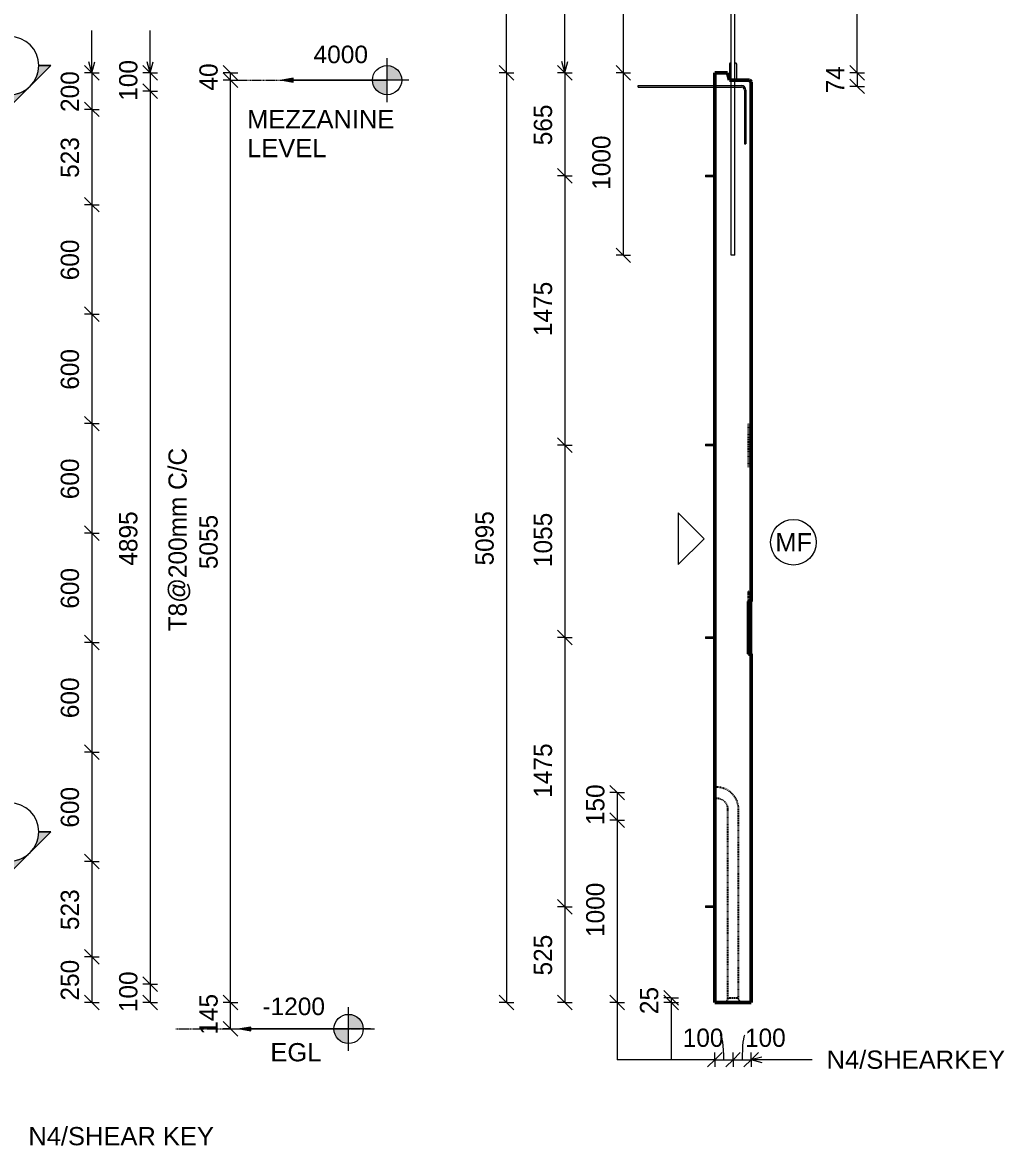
# Model space of a CAD drawing. Header units: millimetres. Extents: x 7560 to 18646, y -2179 to 7399.
# Drawn here: x 13264 to 18646, y -2179 to 3976 of the extents above; entities that cross this region are included whole.
import ezdxf

# ---------------------------------------------------------------- set-up
doc = ezdxf.new("R2010")
doc.units = ezdxf.units.MM
doc.linetypes.add('Dash', pattern=[6.36, 3.18, -3.18])
doc.linetypes.add('Hidden', pattern=[7.14, 4.76, -2.38])
for name, color, linetype, lineweight in [('A-ANNO-DIMS', 211, 'Continuous', 9), ('A-ANNO-DIMS-40', 211, 'Continuous', 9), ('A-DETL-HDLN', 90, 'Hidden', 18), ('A-DETL-THIN', 151, 'Continuous', 18), ('A-GENM', 13, 'Continuous', 18), ('A-WALL', 113, 'Continuous', 25), ('A-WALL-HDLN', 110, 'Dash', 25), ('G-ANNO-DIMS', 111, 'Continuous', 9), ('G-ANNO-SYMB', 111, 'Continuous', 9), ('G-ANNO-TEXT', 231, 'Continuous', 9), ('S-RBAR', 171, 'Continuous', 18)]:
    doc.layers.add(name, color=color, linetype=linetype, lineweight=lineweight)
doc.styles.add('Arial_1', font='arial.ttf', dxfattribs={"height": 100})
doc.styles.add('Arial_2', font='arial.ttf', dxfattribs={"height": 96})
doc.styles.add('Nirmala UI Semilight', font='NirmalaS.ttf', dxfattribs={"height": 100})
doc.dimstyles.new('Arrow_Filled_-_2_5_NI_UI', dxfattribs={"dimscale": 304.8, "dimtxt": 104.736395, "dimasz": 0.262467, "dimexe": 0.131234, "dimexo": 0.0625, "dimgap": 0.131234, "dimtad": 1, "dimdec": 4, "dimzin": 0, "dimdsep": 46, "dimtxsty": 'Nirmala UI Semilight', "dimblk1": 'OBLIQUE', "dimblk2": 'OBLIQUE', "dimsah": 1, "dimcen": 0.09, "dimazin": 0, "dimtfac": 1, "dimtdec": 4, "dimtix": 1, "dimtmove": 0, "dimatfit": 3, "dimfxl": 0.131234, "dimfxlon": 1, "dimtvp": 1, "dimtolj": 1, "dimtzin": 0, "dimarcsym": 2})
doc.dimstyles.new('Arrow_Filled_-_2_5_NI_UI_1', dxfattribs={"dimscale": 304.8, "dimtxt": 104.736395, "dimasz": 0.262467, "dimexe": 0.131234, "dimexo": 0.0625, "dimgap": 0.131234, "dimtad": 1, "dimdec": 4, "dimzin": 0, "dimdsep": 46, "dimtxsty": 'Nirmala UI Semilight', "dimblk1": 'OBLIQUE', "dimblk2": 'OBLIQUE', "dimsah": 1, "dimcen": 0.09, "dimazin": 0, "dimtfac": 1, "dimtdec": 4, "dimtix": 1, "dimtmove": 1, "dimatfit": 3, "dimfxl": 0.131234, "dimfxlon": 1, "dimtvp": 1, "dimtolj": 1, "dimtzin": 0, "dimarcsym": 2})

# ---------------------------------------------------------------- blocks, each defined once
blk = doc.blocks.new('RR spread anchor face based - RR-SA-4_0-240-1726833-Elevation Right')
at = {"layer": 'A-GENM'}
for p, q in [((18017.9, 3752.8), (18015.4, 3747.8)), ((18015.4, 3747.8), (18015.4, 3660.2)), ((18025.4, 3752.8), (18017.9, 3752.8)), ((18052.9, 3752.8), (18045.4, 3752.8)), ((18055.4, 3747.8), (18052.9, 3752.8)), ((18055.4, 3660), (18055.4, 3747.8))]:
    blk.add_line(p, q, dxfattribs=at)
blk = doc.blocks.new('RR spread anchor face based - RR-SA-2_5-150-1726819-Elevation Right')
at = {"layer": 'A-GENM'}
for p, q in [((17885.4, 3140), (17890.4, 3140)), ((17885.4, 3140), (17885.4, 3130)), ((17890.4, 3140), (17935.4, 3140)), ((17890.4, 3140), (17890.4, 3130)), ((17890.4, 3130), (17885.4, 3130)), ((17935.4, 3130), (17890.4, 3130))]:
    blk.add_line(p, q, dxfattribs=at)
blk = doc.blocks.new('Detail View - M_Section Head - Filled SHOP DWG-1002450-Elevation Front')
at = {"layer": 'G-ANNO-SYMB'}
h = blk.add_hatch(color=256, dxfattribs=at)
edge = h.paths.add_edge_path()
edge.add_line((12967.1, -460.3), (13033.4, -460.3))
edge.add_arc((13193.4, -460.3), 160, 180, 225)
edge.add_line((13080.2, -573.5), (12967.1, -460.3))
h = blk.add_hatch(color=256, dxfattribs=at)
edge = h.paths.add_edge_path()
edge.add_line((13419.6, -460.3), (13306.5, -573.5))
edge.add_arc((13193.4, -460.3), 160, 315, 360)
edge.add_line((13353.4, -460.3), (13419.6, -460.3))
h = blk.add_hatch(color=256, dxfattribs=at)
edge = h.paths.add_edge_path()
edge.add_line((13193.4, -686.6), (13080.2, -573.5))
edge.add_arc((13193.4, -460.3), 160, 225, 270)
edge.add_line((13193.4, -620.3), (13193.4, -686.6))
h = blk.add_hatch(color=256, dxfattribs=at)
edge = h.paths.add_edge_path()
edge.add_line((13193.4, -686.6), (13193.4, -620.3))
edge.add_arc((13193.4, -460.3), 160, 270, 315)
edge.add_line((13306.5, -573.5), (13193.4, -686.6))
for p, q in [((13193.4, -686.6), (12967.1, -460.3)), ((13033.4, -460.3), (12967.1, -460.3)), ((12967.1, -460.3), (13080.2, -573.5)), ((13033.4, -460.3), (12967.1, -460.3)), ((13193.4, -686.6), (13419.6, -460.3)), ((13306.5, -573.5), (13419.6, -460.3)), ((13353.4, -460.3), (13419.6, -460.3)), ((13419.6, -460.3), (13353.4, -460.3)), ((13080.2, -573.5), (13193.4, -686.6)), ((13193.4, -686.6), (13306.5, -573.5)), ((13193.4, -620.3), (13193.4, -686.6)), ((13193.4, -686.6), (13193.4, -620.3))]:
    blk.add_line(p, q, dxfattribs=at)
for start, end in [(360, 180), (180, 360), (180, 225), (315, 0), (225, 270), (270, 315)]:
    blk.add_arc((13193.4, -460.3), 160, start, end, dxfattribs=at)
blk = doc.blocks.new('DIMBLOCK30-Elevation Front')
at = {"layer": 'A-ANNO-DIMS-40'}
for p, q in [((13964.4, 3700), (13924.4, 3740)), ((13964.4, 3700), (13924.4, 3700)), ((13964.4, 3700), (13964.4, 3600)), ((13964.4, 3700), (14004.4, 3660)), ((13964.4, 3700), (14004.4, 3700)), ((13964.4, 3600), (13924.4, 3640)), ((13964.4, 3600), (13924.4, 3600)), ((13964.4, 3600), (14004.4, 3560)), ((13964.4, 3600), (14004.4, 3600))]:
    blk.add_line(p, q, dxfattribs=at)
at = {"layer": 'A-ANNO-DIMS-40', "color": 0, "insert": (13794, 3547.2), "char_height": 100, "width": 246.797, "attachment_point": 1, "rotation": 90, "line_spacing_factor": 1.142579, "style": 'Nirmala UI Semilight'}
blk.add_mtext('100', dxfattribs=at)
blk = doc.blocks.new('_Oblique')
at = {"color": 0, "linetype": 'ByBlock', "lineweight": -2}
blk.add_line((-0.5, -0.5), (0.5, 0.5), dxfattribs=at)
blk = doc.blocks.new('DIMBLOCK31-Elevation Front')
at = {"layer": 'A-ANNO-DIMS-40'}
for p, q in [((13964.4, 3600), (13924.4, 3640)), ((13964.4, 3600), (13924.4, 3600)), ((13964.4, 3600), (13964.4, -1295)), ((13964.4, 3600), (14004.4, 3560)), ((13964.4, 3600), (14004.4, 3600)), ((13964.4, -1295), (13924.4, -1255)), ((13964.4, -1295), (13924.4, -1295)), ((13964.4, -1295), (14004.4, -1335)), ((13964.4, -1295), (14004.4, -1295))]:
    blk.add_line(p, q, dxfattribs=at)
at = {"layer": 'A-ANNO-DIMS-40', "color": 0, "char_height": 100, "attachment_point": 1, "rotation": 90, "line_spacing_factor": 1.142579, "style": 'Nirmala UI Semilight'}
for s, insert, width in [('T8@200mm C/C', (14064.4, 639.3), 1231.7), ('4895', (13794, 999.2), 367.91)]:
    blk.add_mtext(s, dxfattribs=dict(at, insert=insert, width=width))
blk = doc.blocks.new('DIMBLOCK32-Elevation Front')
at = {"layer": 'A-ANNO-DIMS-40'}
for p, q in [((13964.4, -1295), (13924.4, -1255)), ((13964.4, -1295), (13924.4, -1295)), ((13964.4, -1295), (13964.4, -1395)), ((13964.4, -1295), (14004.4, -1335)), ((13964.4, -1295), (14004.4, -1295)), ((13964.4, -1395), (13924.4, -1355)), ((13964.4, -1395), (13924.4, -1395)), ((13964.4, -1395), (14004.4, -1435)), ((13964.4, -1395), (14004.4, -1395))]:
    blk.add_line(p, q, dxfattribs=at)
at = {"layer": 'A-ANNO-DIMS-40', "color": 0, "insert": (13794, -1447.8), "char_height": 100, "width": 246.797, "attachment_point": 1, "rotation": 90, "line_spacing_factor": 1.142579, "style": 'Nirmala UI Semilight'}
blk.add_mtext('100', dxfattribs=at)
blk = doc.blocks.new('DIMBLOCK33-Elevation Front')
at = {"layer": 'A-ANNO-DIMS-40'}
for p, q in [((13644.4, 3700), (13604.4, 3740)), ((13644.4, 3700), (13604.4, 3700)), ((13644.4, 3700), (13644.4, 3500)), ((13644.4, 3700), (13684.4, 3660)), ((13644.4, 3700), (13684.4, 3700)), ((13644.4, 3500), (13604.4, 3540)), ((13644.4, 3500), (13604.4, 3500)), ((13644.4, 3500), (13684.4, 3460)), ((13644.4, 3500), (13684.4, 3500))]:
    blk.add_line(p, q, dxfattribs=at)
at = {"layer": 'A-ANNO-DIMS-40', "color": 0, "insert": (13474, 3485.7), "char_height": 100, "width": 274.219, "attachment_point": 1, "rotation": 90, "line_spacing_factor": 1.142579, "style": 'Nirmala UI Semilight'}
blk.add_mtext('200', dxfattribs=at)
blk = doc.blocks.new('DIMBLOCK34-Elevation Front')
at = {"layer": 'A-ANNO-DIMS-40'}
for p, q in [((13644.4, 3500), (13604.4, 3540)), ((13644.4, 3500), (13604.4, 3500)), ((13644.4, 3500), (13644.4, 2977.5)), ((13644.4, 3500), (13684.4, 3460)), ((13644.4, 3500), (13684.4, 3500)), ((13644.4, 2977.5), (13604.4, 3017.5)), ((13644.4, 2977.5), (13604.4, 2977.5)), ((13644.4, 2977.5), (13684.4, 2937.5)), ((13644.4, 2977.5), (13684.4, 2977.5))]:
    blk.add_line(p, q, dxfattribs=at)
at = {"layer": 'A-ANNO-DIMS-40', "color": 0, "insert": (13474, 3124.5), "char_height": 100, "width": 274.219, "attachment_point": 1, "rotation": 90, "line_spacing_factor": 1.142579, "style": 'Nirmala UI Semilight'}
blk.add_mtext('523', dxfattribs=at)
blk = doc.blocks.new('DIMBLOCK35-Elevation Front')
at = {"layer": 'A-ANNO-DIMS-40'}
for p, q in [((13644.4, 2977.5), (13604.4, 3017.5)), ((13644.4, 2977.5), (13604.4, 2977.5)), ((13644.4, 2977.5), (13644.4, 2377.5)), ((13644.4, 2977.5), (13684.4, 2937.5)), ((13644.4, 2977.5), (13684.4, 2977.5)), ((13644.4, 2377.5), (13604.4, 2417.5)), ((13644.4, 2377.5), (13604.4, 2377.5)), ((13644.4, 2377.5), (13684.4, 2337.5)), ((13644.4, 2377.5), (13684.4, 2377.5))]:
    blk.add_line(p, q, dxfattribs=at)
at = {"layer": 'A-ANNO-DIMS-40', "color": 0, "insert": (13474, 2563.2), "char_height": 100, "width": 274.219, "attachment_point": 1, "rotation": 90, "line_spacing_factor": 1.142579, "style": 'Nirmala UI Semilight'}
blk.add_mtext('600', dxfattribs=at)
blk = doc.blocks.new('DIMBLOCK36-Elevation Front')
at = {"layer": 'A-ANNO-DIMS-40'}
for p, q in [((13644.4, 2377.5), (13604.4, 2417.5)), ((13644.4, 2377.5), (13604.4, 2377.5)), ((13644.4, 2377.5), (13644.4, 1777.5)), ((13644.4, 2377.5), (13684.4, 2337.5)), ((13644.4, 2377.5), (13684.4, 2377.5)), ((13644.4, 1777.5), (13604.4, 1817.5)), ((13644.4, 1777.5), (13604.4, 1777.5)), ((13644.4, 1777.5), (13684.4, 1737.5)), ((13644.4, 1777.5), (13684.4, 1777.5))]:
    blk.add_line(p, q, dxfattribs=at)
at = {"layer": 'A-ANNO-DIMS-40', "color": 0, "insert": (13474, 1963.2), "char_height": 100, "width": 274.219, "attachment_point": 1, "rotation": 90, "line_spacing_factor": 1.142579, "style": 'Nirmala UI Semilight'}
blk.add_mtext('600', dxfattribs=at)
blk = doc.blocks.new('DIMBLOCK37-Elevation Front')
at = {"layer": 'A-ANNO-DIMS-40'}
for p, q in [((13644.4, 1777.5), (13604.4, 1817.5)), ((13644.4, 1777.5), (13604.4, 1777.5)), ((13644.4, 1777.5), (13644.4, 1177.5)), ((13644.4, 1777.5), (13684.4, 1737.5)), ((13644.4, 1777.5), (13684.4, 1777.5)), ((13644.4, 1177.5), (13604.4, 1217.5)), ((13644.4, 1177.5), (13604.4, 1177.5)), ((13644.4, 1177.5), (13684.4, 1137.5)), ((13644.4, 1177.5), (13684.4, 1177.5))]:
    blk.add_line(p, q, dxfattribs=at)
at = {"layer": 'A-ANNO-DIMS-40', "color": 0, "insert": (13474, 1363.2), "char_height": 100, "width": 274.219, "attachment_point": 1, "rotation": 90, "line_spacing_factor": 1.142579, "style": 'Nirmala UI Semilight'}
blk.add_mtext('600', dxfattribs=at)
blk = doc.blocks.new('DIMBLOCK38-Elevation Front')
at = {"layer": 'A-ANNO-DIMS-40'}
for p, q in [((13644.4, 1177.5), (13604.4, 1217.5)), ((13644.4, 1177.5), (13604.4, 1177.5)), ((13644.4, 1177.5), (13644.4, 577.5)), ((13644.4, 1177.5), (13684.4, 1137.5)), ((13644.4, 1177.5), (13684.4, 1177.5)), ((13644.4, 577.5), (13604.4, 617.5)), ((13644.4, 577.5), (13604.4, 577.5)), ((13644.4, 577.5), (13684.4, 537.5)), ((13644.4, 577.5), (13684.4, 577.5))]:
    blk.add_line(p, q, dxfattribs=at)
at = {"layer": 'A-ANNO-DIMS-40', "color": 0, "insert": (13474, 763.2), "char_height": 100, "width": 274.219, "attachment_point": 1, "rotation": 90, "line_spacing_factor": 1.142579, "style": 'Nirmala UI Semilight'}
blk.add_mtext('600', dxfattribs=at)
blk = doc.blocks.new('DIMBLOCK39-Elevation Front')
at = {"layer": 'A-ANNO-DIMS-40'}
for p, q in [((13644.4, 577.5), (13604.4, 617.5)), ((13644.4, 577.5), (13604.4, 577.5)), ((13644.4, 577.5), (13644.4, -22.5)), ((13644.4, 577.5), (13684.4, 537.5)), ((13644.4, 577.5), (13684.4, 577.5)), ((13644.4, -22.5), (13604.4, 17.5)), ((13644.4, -22.5), (13604.4, -22.5)), ((13644.4, -22.5), (13684.4, -62.5)), ((13644.4, -22.5), (13684.4, -22.5))]:
    blk.add_line(p, q, dxfattribs=at)
at = {"layer": 'A-ANNO-DIMS-40', "color": 0, "insert": (13474, 163.2), "char_height": 100, "width": 274.219, "attachment_point": 1, "rotation": 90, "line_spacing_factor": 1.142579, "style": 'Nirmala UI Semilight'}
blk.add_mtext('600', dxfattribs=at)
blk = doc.blocks.new('DIMBLOCK40-Elevation Front')
at = {"layer": 'A-ANNO-DIMS-40'}
for p, q in [((13644.4, -22.5), (13604.4, 17.5)), ((13644.4, -22.5), (13604.4, -22.5)), ((13644.4, -22.5), (13644.4, -622.5)), ((13644.4, -22.5), (13684.4, -62.5)), ((13644.4, -22.5), (13684.4, -22.5)), ((13644.4, -622.5), (13604.4, -582.5)), ((13644.4, -622.5), (13604.4, -622.5)), ((13644.4, -622.5), (13684.4, -662.5)), ((13644.4, -622.5), (13684.4, -622.5))]:
    blk.add_line(p, q, dxfattribs=at)
at = {"layer": 'A-ANNO-DIMS-40', "color": 0, "insert": (13474, -436.8), "char_height": 100, "width": 274.219, "attachment_point": 1, "rotation": 90, "line_spacing_factor": 1.142579, "style": 'Nirmala UI Semilight'}
blk.add_mtext('600', dxfattribs=at)
blk = doc.blocks.new('DIMBLOCK41-Elevation Front')
at = {"layer": 'A-ANNO-DIMS-40'}
for p, q in [((13644.4, -622.5), (13604.4, -582.5)), ((13644.4, -622.5), (13604.4, -622.5)), ((13644.4, -622.5), (13644.4, -1145)), ((13644.4, -622.5), (13684.4, -662.5)), ((13644.4, -622.5), (13684.4, -622.5)), ((13644.4, -1145), (13604.4, -1105)), ((13644.4, -1145), (13604.4, -1145)), ((13644.4, -1145), (13684.4, -1185)), ((13644.4, -1145), (13684.4, -1145))]:
    blk.add_line(p, q, dxfattribs=at)
at = {"layer": 'A-ANNO-DIMS-40', "color": 0, "insert": (13474, -998), "char_height": 100, "width": 274.219, "attachment_point": 1, "rotation": 90, "line_spacing_factor": 1.142579, "style": 'Nirmala UI Semilight'}
blk.add_mtext('523', dxfattribs=at)
blk = doc.blocks.new('DIMBLOCK42-Elevation Front')
at = {"layer": 'A-ANNO-DIMS-40'}
for p, q in [((13644.4, -1145), (13604.4, -1105)), ((13644.4, -1145), (13604.4, -1145)), ((13644.4, -1145), (13644.4, -1395)), ((13644.4, -1145), (13684.4, -1185)), ((13644.4, -1145), (13684.4, -1145)), ((13644.4, -1395), (13604.4, -1355)), ((13644.4, -1395), (13604.4, -1395)), ((13644.4, -1395), (13684.4, -1435)), ((13644.4, -1395), (13684.4, -1395))]:
    blk.add_line(p, q, dxfattribs=at)
at = {"layer": 'A-ANNO-DIMS-40', "color": 0, "insert": (13474, -1384.3), "char_height": 100, "width": 274.219, "attachment_point": 1, "rotation": 90, "line_spacing_factor": 1.142579, "style": 'Nirmala UI Semilight'}
blk.add_mtext('250', dxfattribs=at)
blk = doc.blocks.new('Spot Elevations - M_Spot Elevation - Target Filled-10609-Elevation Front')
at = {"layer": 'G-ANNO-DIMS'}
h = blk.add_hatch(color=256, dxfattribs=at)
edge = h.paths.add_edge_path()
edge.add_line((15051.6, -1540), (15131.6, -1540))
edge.add_arc((15051.6, -1540), 80, 0, 90)
edge.add_line((15051.6, -1460), (15051.6, -1540))
h = blk.add_hatch(color=256, dxfattribs=at)
edge = h.paths.add_edge_path()
edge.add_line((15051.6, -1540), (14971.6, -1540))
edge.add_arc((15051.6, -1540), 80, 180, 270)
edge.add_line((15051.6, -1620), (15051.6, -1540))
for p, q in [((15051.6, -1660), (15051.6, -1420)), ((15171.6, -1540), (14491.6, -1540))]:
    blk.add_line(p, q, dxfattribs=at)
blk.add_circle((15051.6, -1540), 80, dxfattribs=at)
blk = doc.blocks.new('DIMBLOCK53-Elevation Front')
at = {"layer": 'A-ANNO-DIMS-40'}
for p, q in [((14404.4, -1395), (14364.4, -1355)), ((14404.4, -1395), (14364.4, -1395)), ((14404.4, -1540), (14404.4, -1395)), ((14404.4, -1395), (14444.4, -1435)), ((14404.4, -1395), (14444.4, -1395)), ((14404.4, -1540), (14364.4, -1500)), ((14404.4, -1540), (14364.4, -1540)), ((14404.4, -1540), (14444.4, -1580)), ((14404.4, -1540), (14444.4, -1540))]:
    blk.add_line(p, q, dxfattribs=at)
at = {"layer": 'A-ANNO-DIMS-40', "color": 0, "insert": (14234, -1571.3), "char_height": 100, "width": 249.082, "attachment_point": 1, "rotation": 90, "line_spacing_factor": 1.142579, "style": 'Nirmala UI Semilight'}
blk.add_mtext('145', dxfattribs=at)
blk = doc.blocks.new('DIMBLOCK54-Elevation Front')
at = {"layer": 'A-ANNO-DIMS-40'}
for p, q in [((14404.4, 3660), (14364.4, 3700)), ((14404.4, 3660), (14364.4, 3660)), ((14404.4, -1395), (14404.4, 3660)), ((14404.4, 3660), (14444.4, 3620)), ((14404.4, 3660), (14444.4, 3660)), ((14404.4, -1395), (14364.4, -1355)), ((14404.4, -1395), (14364.4, -1395)), ((14404.4, -1395), (14444.4, -1435)), ((14404.4, -1395), (14444.4, -1395))]:
    blk.add_line(p, q, dxfattribs=at)
at = {"layer": 'A-ANNO-DIMS-40', "color": 0, "insert": (14234, 980.2), "char_height": 100, "width": 365.625, "attachment_point": 1, "rotation": 90, "line_spacing_factor": 1.142579, "style": 'Nirmala UI Semilight'}
blk.add_mtext('5055', dxfattribs=at)
blk = doc.blocks.new('DIMBLOCK55-Elevation Front')
at = {"layer": 'A-ANNO-DIMS-40'}
for p, q in [((14404.4, 3700), (14364.4, 3740)), ((14404.4, 3700), (14364.4, 3700)), ((14404.4, 3660), (14364.4, 3700)), ((14404.4, 3660), (14404.4, 3700)), ((14404.4, 3700), (14444.4, 3660)), ((14404.4, 3700), (14444.4, 3700)), ((14404.4, 3660), (14364.4, 3660)), ((14404.4, 3660), (14444.4, 3620)), ((14404.4, 3660), (14444.4, 3660))]:
    blk.add_line(p, q, dxfattribs=at)
at = {"layer": 'A-ANNO-DIMS-40', "color": 0, "insert": (14234, 3602.9), "char_height": 100, "width": 185.098, "attachment_point": 1, "rotation": 90, "line_spacing_factor": 1.142579, "style": 'Nirmala UI Semilight'}
blk.add_mtext('40', dxfattribs=at)
blk = doc.blocks.new('DIMBLOCK84-Elevation Right')
at = {"layer": 'A-ANNO-DIMS-40'}
for p, q in [((16237.1, 3700), (16197.1, 3740)), ((16237.1, 3700), (16197.1, 3700)), ((16237.1, 3700), (16237.1, 3135)), ((16237.1, 3700), (16277.1, 3660)), ((16237.1, 3700), (16277.1, 3700)), ((16237.1, 3135), (16197.1, 3175)), ((16237.1, 3135), (16197.1, 3135)), ((16237.1, 3135), (16277.1, 3095)), ((16237.1, 3135), (16277.1, 3135))]:
    blk.add_line(p, q, dxfattribs=at)
at = {"layer": 'A-ANNO-DIMS-40', "color": 0, "insert": (16066.6, 3303.2), "char_height": 100, "width": 274.219, "attachment_point": 1, "rotation": 90, "line_spacing_factor": 1.142579, "style": 'Nirmala UI Semilight'}
blk.add_mtext('565', dxfattribs=at)
blk = doc.blocks.new('DIMBLOCK85-Elevation Right')
at = {"layer": 'A-ANNO-DIMS-40'}
for p, q in [((16237.1, 3135), (16197.1, 3175)), ((16237.1, 3135), (16197.1, 3135)), ((16237.1, 3135), (16237.1, 1660)), ((16237.1, 3135), (16277.1, 3095)), ((16237.1, 3135), (16277.1, 3135)), ((16237.1, 1660), (16197.1, 1700)), ((16237.1, 1660), (16197.1, 1660)), ((16237.1, 1660), (16277.1, 1620)), ((16237.1, 1660), (16277.1, 1660))]:
    blk.add_line(p, q, dxfattribs=at)
at = {"layer": 'A-ANNO-DIMS-40', "color": 0, "insert": (16066.6, 2257.5), "char_height": 100, "width": 335.918, "attachment_point": 1, "rotation": 90, "line_spacing_factor": 1.142579, "style": 'Nirmala UI Semilight'}
blk.add_mtext('1475', dxfattribs=at)
blk = doc.blocks.new('DIMBLOCK86-Elevation Right')
at = {"layer": 'A-ANNO-DIMS-40'}
for p, q in [((16237.1, 1660), (16197.1, 1700)), ((16237.1, 1660), (16197.1, 1660)), ((16237.1, 1660), (16237.1, 604.9)), ((16237.1, 1660), (16277.1, 1620)), ((16237.1, 1660), (16277.1, 1660)), ((16237.1, 604.9), (16197.1, 644.9)), ((16237.1, 604.9), (16197.1, 604.9)), ((16237.1, 604.9), (16277.1, 564.9)), ((16237.1, 604.9), (16277.1, 604.9))]:
    blk.add_line(p, q, dxfattribs=at)
at = {"layer": 'A-ANNO-DIMS-40', "color": 0, "insert": (16066.6, 991.5), "char_height": 100, "width": 338.203, "attachment_point": 1, "rotation": 90, "line_spacing_factor": 1.142579, "style": 'Nirmala UI Semilight'}
blk.add_mtext('1055', dxfattribs=at)
blk = doc.blocks.new('DIMBLOCK87-Elevation Right')
at = {"layer": 'A-ANNO-DIMS-40'}
for p, q in [((16237.1, 604.9), (16197.1, 644.9)), ((16237.1, 604.9), (16197.1, 604.9)), ((16237.1, 604.9), (16237.1, -870.1)), ((16237.1, 604.9), (16277.1, 564.9)), ((16237.1, 604.9), (16277.1, 604.9)), ((16237.1, -870.1), (16197.1, -830.1)), ((16237.1, -870.1), (16197.1, -870.1)), ((16237.1, -870.1), (16277.1, -910.1)), ((16237.1, -870.1), (16277.1, -870.1))]:
    blk.add_line(p, q, dxfattribs=at)
at = {"layer": 'A-ANNO-DIMS-40', "color": 0, "insert": (16066.6, -272.6), "char_height": 100, "width": 335.918, "attachment_point": 1, "rotation": 90, "line_spacing_factor": 1.142579, "style": 'Nirmala UI Semilight'}
blk.add_mtext('1475', dxfattribs=at)
blk = doc.blocks.new('DIMBLOCK88-Elevation Right')
at = {"layer": 'A-ANNO-DIMS-40'}
for p, q in [((16237.1, -870.1), (16197.1, -830.1)), ((16237.1, -870.1), (16197.1, -870.1)), ((16237.1, -870.1), (16237.1, -1395)), ((16237.1, -870.1), (16277.1, -910.1)), ((16237.1, -870.1), (16277.1, -870.1)), ((16237.1, -1395), (16197.1, -1355)), ((16237.1, -1395), (16197.1, -1395)), ((16237.1, -1395), (16277.1, -1435)), ((16237.1, -1395), (16277.1, -1395))]:
    blk.add_line(p, q, dxfattribs=at)
at = {"layer": 'A-ANNO-DIMS-40', "color": 0, "insert": (16066.6, -1246.8), "char_height": 100, "width": 274.219, "attachment_point": 1, "rotation": 90, "line_spacing_factor": 1.142579, "style": 'Nirmala UI Semilight'}
blk.add_mtext('525', dxfattribs=at)
blk = doc.blocks.new('DIMBLOCK89-Elevation Right')
at = {"layer": 'A-ANNO-DIMS-40'}
for p, q in [((15917.1, 3700), (15877.1, 3740)), ((15917.1, 3700), (15877.1, 3700)), ((15917.1, 3700), (15917.1, -1395)), ((15917.1, 3700), (15957.1, 3660)), ((15917.1, 3700), (15957.1, 3700)), ((15917.1, -1395), (15877.1, -1355)), ((15917.1, -1395), (15877.1, -1395)), ((15917.1, -1395), (15957.1, -1435)), ((15917.1, -1395), (15957.1, -1395))]:
    blk.add_line(p, q, dxfattribs=at)
at = {"layer": 'A-ANNO-DIMS-40', "color": 0, "insert": (15746.6, 1000.2), "char_height": 100, "width": 365.625, "attachment_point": 1, "rotation": 90, "line_spacing_factor": 1.142579, "style": 'Nirmala UI Semilight'}
blk.add_mtext('5095', dxfattribs=at)
blk = doc.blocks.new('DIMBLOCK90-Elevation Right')
at = {"layer": 'A-ANNO-DIMS-40'}
for p, q in [((16524, -245), (16484, -205)), ((16524, -245), (16484, -245)), ((16524, -245), (16524, -395)), ((16524, -245), (16564, -285)), ((16524, -245), (16564, -245)), ((16524, -395), (16484, -355)), ((16524, -395), (16484, -395)), ((16524, -395), (16564, -435)), ((16524, -395), (16564, -395))]:
    blk.add_line(p, q, dxfattribs=at)
at = {"layer": 'A-ANNO-DIMS-40', "color": 0, "insert": (16353.5, -422.8), "char_height": 100, "width": 246.797, "attachment_point": 1, "rotation": 90, "line_spacing_factor": 1.142579, "style": 'Nirmala UI Semilight'}
blk.add_mtext('150', dxfattribs=at)
blk = doc.blocks.new('DIMBLOCK91-Elevation Right')
at = {"layer": 'A-ANNO-DIMS-40'}
for p, q in [((16524, -395), (16484, -355)), ((16524, -395), (16484, -395)), ((16524, -395), (16524, -1395)), ((16524, -395), (16564, -435)), ((16524, -395), (16564, -395)), ((16524, -1395), (16484, -1355)), ((16524, -1395), (16484, -1395)), ((16524, -1395), (16564, -1435)), ((16524, -1395), (16564, -1395))]:
    blk.add_line(p, q, dxfattribs=at)
at = {"layer": 'A-ANNO-DIMS-40', "color": 0, "insert": (16353.5, -1035.9), "char_height": 100, "width": 338.203, "attachment_point": 1, "rotation": 90, "line_spacing_factor": 1.142579, "style": 'Nirmala UI Semilight'}
blk.add_mtext('1000', dxfattribs=at)
blk = doc.blocks.new('DIMBLOCK92-Elevation Right')
at = {"layer": 'A-ANNO-DIMS-40'}
for p, q in [((16819, -1370), (16779, -1330)), ((16819, -1395), (16779, -1355)), ((16819, -1370), (16779, -1370)), ((16819, -1395), (16779, -1395)), ((16819, -1370), (16819, -1395)), ((16819, -1370), (16859, -1410)), ((16819, -1370), (16859, -1370)), ((16819, -1395), (16859, -1435)), ((16819, -1395), (16859, -1395))]:
    blk.add_line(p, q, dxfattribs=at)
at = {"layer": 'A-ANNO-DIMS-40', "color": 0, "insert": (16648.5, -1458.7), "char_height": 100, "width": 182.813, "attachment_point": 1, "rotation": 90, "line_spacing_factor": 1.142579, "style": 'Nirmala UI Semilight'}
blk.add_mtext('25', dxfattribs=at)
blk = doc.blocks.new('DIMBLOCK93-Elevation Right')
at = {"layer": 'A-ANNO-DIMS-40'}
for p, q in [((17058.4, -1708.5), (17018.4, -1748.5)), ((17058.4, -1708.5), (17098.4, -1668.5)), ((17058.4, -1708.5), (17058.4, -1668.5)), ((17058.4, -1708.5), (17158.4, -1708.5)), ((17058.4, -1708.5), (17058.4, -1748.5)), ((17158.4, -1708.5), (17118.4, -1748.5)), ((17158.4, -1708.5), (17198.4, -1668.5)), ((17158.4, -1708.5), (17158.4, -1668.5)), ((17158.4, -1708.5), (17158.4, -1748.5))]:
    blk.add_line(p, q, dxfattribs=at)
blk.add_ellipse((17088.4, -1708.5), major_axis=(0, 135.2), ratio=0.147742, start_param=4.712389, end_param=6.283185, dxfattribs=at)
at = {"layer": 'A-ANNO-DIMS-40', "color": 0, "insert": (16882.8, -1538), "char_height": 100, "width": 246.797, "attachment_point": 1, "line_spacing_factor": 1.142579, "style": 'Nirmala UI Semilight'}
blk.add_mtext('100', dxfattribs=at)
blk = doc.blocks.new('DIMBLOCK94-Elevation Right')
at = {"layer": 'A-ANNO-DIMS-40'}
for p, q in [((17158.4, -1708.5), (17118.4, -1748.5)), ((17158.4, -1708.5), (17198.4, -1668.5)), ((17158.4, -1708.5), (17158.4, -1668.5)), ((17158.4, -1708.5), (17258.4, -1708.5)), ((17158.4, -1708.5), (17158.4, -1748.5)), ((17258.4, -1708.5), (17218.4, -1748.5)), ((17258.4, -1708.5), (17298.4, -1668.5)), ((17258.4, -1708.5), (17258.4, -1668.5)), ((17258.4, -1708.5), (17258.4, -1748.5))]:
    blk.add_line(p, q, dxfattribs=at)
blk.add_ellipse((17224, -1708.5), major_axis=(0, 135.2), ratio=0.11497, start_param=0, end_param=1.570796, dxfattribs=at)
at = {"layer": 'A-ANNO-DIMS-40', "color": 0, "insert": (17224, -1538), "char_height": 100, "width": 246.797, "attachment_point": 1, "line_spacing_factor": 1.142579, "style": 'Nirmala UI Semilight'}
blk.add_mtext('100', dxfattribs=at)
blk = doc.blocks.new('DIMBLOCK95-Elevation Right')
at = {"layer": 'A-ANNO-DIMS-40'}
for p, q in [((16557.1, 4720), (16517.1, 4760)), ((16557.1, 4720), (16517.1, 4720)), ((16557.1, 4720), (16557.1, 3700)), ((16557.1, 4720), (16597.1, 4680)), ((16557.1, 4720), (16597.1, 4720)), ((16557.1, 3700), (16517.1, 3740)), ((16557.1, 3700), (16517.1, 3700)), ((16557.1, 3700), (16597.1, 3660)), ((16557.1, 3700), (16597.1, 3700))]:
    blk.add_line(p, q, dxfattribs=at)
at = {"layer": 'A-ANNO-DIMS-40', "color": 0, "insert": (16386.6, 4069.1), "char_height": 100, "width": 338.203, "attachment_point": 1, "rotation": 90, "line_spacing_factor": 1.142579, "style": 'Nirmala UI Semilight'}
blk.add_mtext('1020', dxfattribs=at)
blk = doc.blocks.new('DIMBLOCK96-Elevation Right')
at = {"layer": 'A-ANNO-DIMS-40'}
for p, q in [((16557.1, 3700), (16517.1, 3740)), ((16557.1, 3700), (16517.1, 3700)), ((16557.1, 3700), (16557.1, 2700)), ((16557.1, 3700), (16597.1, 3660)), ((16557.1, 3700), (16597.1, 3700)), ((16557.1, 2700), (16517.1, 2740)), ((16557.1, 2700), (16517.1, 2700)), ((16557.1, 2700), (16597.1, 2660)), ((16557.1, 2700), (16597.1, 2700))]:
    blk.add_line(p, q, dxfattribs=at)
at = {"layer": 'A-ANNO-DIMS-40', "color": 0, "insert": (16386.6, 3059.1), "char_height": 100, "width": 338.203, "attachment_point": 1, "rotation": 90, "line_spacing_factor": 1.142579, "style": 'Nirmala UI Semilight'}
blk.add_mtext('1000', dxfattribs=at)
blk = doc.blocks.new('DIMBLOCK99-Elevation Right')
at = {"layer": 'A-ANNO-DIMS-40'}
for p, q in [((17838.6, 3700), (17798.6, 3740)), ((17838.6, 3700), (17798.6, 3700)), ((17838.6, 3700), (17838.6, 3626)), ((17838.6, 3700), (17878.6, 3660)), ((17838.6, 3700), (17878.6, 3700)), ((17838.6, 3626), (17798.6, 3666)), ((17838.6, 3626), (17798.6, 3626)), ((17838.6, 3626), (17878.6, 3586)), ((17838.6, 3626), (17878.6, 3626))]:
    blk.add_line(p, q, dxfattribs=at)
at = {"layer": 'A-ANNO-DIMS-40', "color": 0, "insert": (17668.2, 3587.8), "char_height": 100, "width": 180.527, "attachment_point": 1, "rotation": 90, "line_spacing_factor": 1.142579, "style": 'Nirmala UI Semilight'}
blk.add_mtext('74', dxfattribs=at)

msp = doc.modelspace()

# ---------------------------------------------------------------- hatches: boundary and pattern name
at = {"layer": 'G-ANNO-DIMS'}
for points in [[(14687.28314, 3660), (14747.28314, 3649.42038), (14747.28314, 3670.57962)], [(14456.27718, -1540), (14516.27718, -1550.57962), (14516.27718, -1529.42038)]]:
    msp.add_hatch(color=256, dxfattribs=at).paths.add_polyline_path(points)

# ---------------------------------------------------------------- linework, layer by layer
at = {"layer": 'A-DETL-HDLN'}
for p, q in [((14404.43427, 3660), (15193.80383, 3660)), ((14104.43427, -1540), (15193.80383, -1540))]:
    msp.add_line(p, q, dxfattribs=at)
at = {"layer": 'A-DETL-THIN'}
for p, q in [((15917.09171, 3700), (15917.09171, 5811.54125)), ((17838.62607, 3700), (17838.62607, 4820)), ((16858.4219, 1288.20265), (16858.4219, 1005.35993)), ((16999.84326, 1146.78129), (16858.4219, 1288.20265)), ((16858.4219, 1005.35993), (16999.84326, 1146.78129)), ((16523.9777, -1395), (16523.9777, -1708.45143)), ((16818.9777, -1395), (16818.9777, -1708.45143)), ((17058.41561, -1708.45143), (16523.9777, -1708.45143))]:
    msp.add_line(p, q, dxfattribs=at)
msp.add_circle((17489.35265, 1127.16436), 125, dxfattribs=at)
at = {"layer": 'A-WALL', "lineweight": 50}
for p, q in [((17058.41561, 3700), (17058.41561, -1395)), ((17128.41333, 3700), (17058.41561, 3700)), ((17138.41333, 3660), (17128.41333, 3700)), ((17248.41561, 3660), (17138.41333, 3660)), ((17258.41561, 3650), (17248.41561, 3660)), ((17258.41561, 809.64725), (17258.41561, 3650)), ((17243.41561, 516.46848), (17243.41561, 802.72679)), ((17243.41561, 802.72679), (17258.41561, 802.72679)), ((17258.41561, 802.72679), (17258.41561, 809.54803)), ((17258.41561, 516.46848), (17243.41561, 516.46848)), ((17258.41561, 509.64725), (17258.41561, 516.46848)), ((17258.41561, -1395), (17258.41561, 509.54803)), ((17058.41561, -1395), (17258.41561, -1395))]:
    msp.add_line(p, q, dxfattribs=at)
at = {"layer": 'A-WALL'}
for p, q in [((17258.41561, 809.59764), (17243.41561, 809.59764)), ((17258.41561, 802.72679), (17258.41561, 516.46848)), ((17243.41561, 509.59764), (17258.41561, 509.59764))]:
    msp.add_line(p, q, dxfattribs=at)
at = {"layer": 'A-WALL-HDLN'}
for p, q in [((17243.41561, 1538.47577), (17243.41561, 1780.81872)), ((17258.41561, 858.12044), (17243.41561, 858.12044)), ((17243.41561, 810.05253), (17243.41561, 858.12044)), ((17243.41561, 836.83232), (17243.41561, 855.23823)), ((17243.41561, 802.72679), (17243.41561, 809.59764)), ((17243.41561, 558.12044), (17258.41561, 558.12044)), ((17243.41561, 509.59764), (17243.41561, 516.46848)), ((17068.41561, -215), (17058.41561, -215)), ((17058.41561, -275), (17068.41561, -275)), ((17128.41561, -335), (17128.41561, -1376.25)), ((17188.41561, -1376.25), (17188.41561, -335)), ((17128.39723, -1376.29595), (17120.93545, -1394.95039)), ((17130.91561, -1370), (17185.91561, -1370)), ((17188.43399, -1376.29595), (17195.89576, -1394.95039))]:
    msp.add_line(p, q, dxfattribs=at)
at = {"layer": 'A-WALL-HDLN', "flags": 128}
for points in [[(17188.41561, -335), (17188.31962, -330.20128), (17188.03181, -325.41024), (17187.55264, -320.63454), (17186.88288, -315.88182), (17186.0236, -311.15968), (17184.97616, -306.47568), (17183.74226, -301.83732), (17182.32386, -297.25201), (17180.72323, -292.72709), (17178.94293, -288.2698), (17176.98581, -283.88726), (17174.855, -279.5865), (17172.55391, -275.37438), (17170.08622, -271.25766), (17167.45588, -267.2429), (17164.6671, -263.33655), (17161.72433, -259.54484), (17158.63229, -255.87384), (17155.39593, -252.32943), (17152.02041, -248.91727), (17148.51115, -245.64283), (17144.87374, -242.51133), (17141.11403, -239.52781), (17137.23801, -236.69701), (17133.25188, -234.02348), (17129.16204, -231.51149), (17124.97501, -229.16506), (17120.6975, -226.98795), (17116.33635, -224.98363), (17111.89854, -223.15531), (17107.39116, -221.50592), (17102.82143, -220.0381), (17098.19666, -218.75419), (17093.52425, -217.65625), (17088.81166, -216.74603), (17084.06645, -216.025), (17079.2962, -215.4943), (17074.50855, -215.15478), (17069.71114, -215.00699), (17068.41561, -215)], [(17068.41561, -275), (17070.81497, -275.04799), (17073.21049, -275.1919), (17075.59834, -275.43148), (17077.9747, -275.76636), (17080.33577, -276.19601), (17082.67776, -276.71972), (17084.99695, -277.33667), (17087.2896, -278.04587), (17089.55206, -278.84619), (17091.78071, -279.73634), (17093.97197, -280.7149), (17096.12236, -281.7803), (17098.22842, -282.93085), (17100.28678, -284.16469), (17102.29416, -285.47986), (17104.24733, -286.87425), (17106.14319, -288.34564), (17107.97869, -289.89166), (17109.75089, -291.50984), (17111.45697, -293.1976), (17113.09419, -294.95223), (17114.65994, -296.77093), (17116.1517, -298.65079), (17117.5671, -300.5888), (17118.90387, -302.58186), (17120.15986, -304.62678), (17121.33308, -306.7203), (17122.42163, -308.85905), (17123.42379, -311.03963), (17124.33795, -313.25853), (17125.16265, -315.51222), (17125.89656, -317.79709), (17126.53851, -320.10947), (17127.08748, -322.44568), (17127.54259, -324.80197), (17127.90311, -327.17458), (17128.16846, -329.5597), (17128.33822, -331.95353), (17128.41211, -334.35223), (17128.41561, -335)], [(17130.91561, -1370), (17129.83057, -1372.71259), (17129.04726, -1374.67088), (17128.57394, -1375.85417), (17128.43116, -1376.21069)], [(17188.40005, -1376.21069), (17188.25728, -1375.85417), (17187.78396, -1374.67088), (17187.00064, -1372.71259), (17185.91561, -1370)]]:
    msp.add_lwpolyline(points, dxfattribs=at)
at = {"layer": 'G-ANNO-DIMS'}
for p, q in [((14747.28314, 3670.57962), (14687.28314, 3660)), ((14687.28314, 3660), (14747.28314, 3649.42038)), ((14687.28314, 3660), (14985.57408, 3660)), ((14747.28314, 3649.42038), (14747.28314, 3670.57962)), ((14985.57408, 3660), (15262.55852, 3660)), ((14516.27718, -1529.42038), (14456.27718, -1540)), ((14516.27718, -1550.57962), (14516.27718, -1529.42038)), ((14456.27718, -1540), (14516.27718, -1550.57962)), ((14456.27718, -1540), (14826.82493, -1540)), ((14826.82493, -1540), (15051.62052, -1540))]:
    msp.add_line(p, q, dxfattribs=at)
at = {"layer": 'G-ANNO-TEXT', "color": 7}
for p, q in [((16236.93675, 3702.54401), (16236.93675, 4070.12)), ((13644.71304, 3699.77377), (13644.71304, 3932.98824)), ((13964.71304, 3699.77377), (13964.71304, 3932.98824)), ((13644.71304, 3699.77377), (13628.63609, 3759.77377)), ((13644.71304, 3699.77377), (13660.79, 3759.77377)), ((13964.71304, 3699.77377), (13948.63609, 3759.77377)), ((13964.71304, 3699.77377), (13980.79, 3759.77377)), ((16236.93675, 3702.54401), (16220.8598, 3762.54401)), ((16236.93675, 3702.54401), (16253.0137, 3762.54401)), ((17255.95962, -1708.29647), (17315.95962, -1692.21952)), ((17255.95962, -1708.29647), (17315.95962, -1724.37342)), ((17255.95962, -1708.29647), (17591.29576, -1708.29647))]:
    msp.add_line(p, q, dxfattribs=at)
at = {"layer": 'S-RBAR'}
for p, q in [((17148.41561, 2700), (17148.41561, 4720)), ((17168.41561, 2700), (17168.41561, 4720)), ((16638.41561, 3630), (17204.41561, 3630)), ((16638.41561, 3622), (16638.41561, 3630)), ((16638.41561, 3622), (17204.41561, 3622)), ((17220.41561, 3606), (17220.41561, 3311)), ((17228.41561, 3606), (17228.41561, 3311)), ((17220.41561, 3311), (17228.41561, 3311)), ((17168.41561, 2700), (17148.41561, 2700))]:
    msp.add_line(p, q, dxfattribs=at)
for radius in [24, 16]:
    msp.add_arc((17204.41561, 3606), radius, 0, 90, dxfattribs=at)

# ---------------------------------------------------------------- block references
at = {"layer": 'A-GENM'}
for name, p in [('RR spread anchor face based - RR-SA-4_0-240-1726833-Elevation Right', (-877.0149, 0)), ('RR spread anchor face based - RR-SA-2_5-150-1726819-Elevation Right', (-877.0149, 0)), ('RR spread anchor face based - RR-SA-2_5-150-1726819-Elevation Right', (-877.0149, -1475)), ('RR spread anchor face based - RR-SA-2_5-150-1726819-Elevation Right', (-877.0149, -2530.1)), ('RR spread anchor face based - RR-SA-2_5-150-1726819-Elevation Right', (-877.0149, -4005.1))]:
    msp.add_blockref(name, p, dxfattribs=at)
at = {"layer": 'G-ANNO-DIMS'}
for p in [(210.938, 5200), (0, 0)]:
    msp.add_blockref('Spot Elevations - M_Spot Elevation - Target Filled-10609-Elevation Front', p, dxfattribs=at)
at = {"layer": 'G-ANNO-SYMB'}
for p in [(0, 4200), (0, 0)]:
    msp.add_blockref('Detail View - M_Section Head - Filled SHOP DWG-1002450-Elevation Front', p, dxfattribs=at)

# ---------------------------------------------------------------- texts
at = {"layer": 'G-ANNO-TEXT', "color": 7, "char_height": 100, "attachment_point": 1, "style": 'Arial_1'}
for s, insert, width in [('MEZZANINE', (14495.42404, 3496.57445), 971.64525), ('LEVEL', (14495.42404, 3337.82445), 522.70025), ('MF', (17390.07737, 1177.26469), 240.50625), ('EGL', (14623.12864, -1617.39337), 336.70875), ('N4/SHEARKEY', (17671.29576, -1658.29647), 1180.084), ('N4/SHEAR KEY', (13296.60308, -2077.52123), 1228.18525)]:
    msp.add_mtext(s, dxfattribs=dict(at, insert=insert, width=width))

# ---------------------------------------------------------------- dimensions: what is measured, and where the dimension line sits
at = {"layer": 'A-ANNO-DIMS'}
for base, p1, p2, override, picture, middle in [((16557.09171, 3700), (16597.09171, 4720), (16597.09171, 3700), {"dimpost": '<>', "dimfxl": 1020}, 'DIMBLOCK95-Elevation Right', (16465.13913, 4210)), ((13644.43427, 3500), (13604.43427, 3700), (13604.43427, 3500), {"dimpost": '<>', "dimfxl": 200}, 'DIMBLOCK33-Elevation Front', (13552.76063, 3600)), ((13964.43427, 3600), (13924.43427, 3700), (13924.43427, 3600), {"dimpost": '<>', "dimfxl": 100}, 'DIMBLOCK30-Elevation Front', (13872.48169, 3650)), ((14404.43427, 3700), (14364.43427, 3660), (14364.43427, 3700), {"dimpost": '<>', "dimfxl": 40}, 'DIMBLOCK55-Elevation Front', (14312.76063, 3680)), ((17838.62607, 3626), (17798.62607, 3700), (17798.62607, 3626), {"dimpost": '<>', "dimfxl": 74}, 'DIMBLOCK99-Elevation Right', (17748.62607, 3663)), ((14404.43427, 3660), (14364.43427, -1395), (14364.43427, 3660), {"dimpost": '<>', "dimfxl": 5055}, 'DIMBLOCK54-Elevation Front', (14312.76063, 1132.5)), ((15917.09171, -1395), (15957.09171, 3700), (15957.09171, -1395), {"dimpost": '<>', "dimfxl": 5095}, 'DIMBLOCK89-Elevation Right', (15825.38321, 1152.5)), ((16237.09171, 3135), (16277.09171, 3700), (16277.09171, 3135), {"dimpost": '<>', "dimfxl": 565}, 'DIMBLOCK84-Elevation Right', (16145.38321, 3417.5)), ((16557.09171, 2700), (16597.09171, 3700), (16597.09171, 2700), {"dimpost": '<>', "dimfxl": 1000}, 'DIMBLOCK96-Elevation Right', (16465.13913, 3200)), ((13644.43427, 2977.5), (13604.43427, 3500), (13604.43427, 2977.5), {"dimpost": '<>', "dimfxl": 522.5}, 'DIMBLOCK34-Elevation Front', (13552.76063, 3238.75)), ((16237.09171, 1660), (16277.09171, 3135), (16277.09171, 1660), {"dimpost": '<>', "dimfxl": 1475}, 'DIMBLOCK85-Elevation Right', (16145.13913, 2397.5)), ((13644.43427, 2377.5), (13604.43427, 2977.5), (13604.43427, 2377.5), {"dimpost": '<>', "dimfxl": 600}, 'DIMBLOCK35-Elevation Front', (13552.72576, 2677.5)), ((13644.43427, 1777.5), (13604.43427, 2377.5), (13604.43427, 1777.5), {"dimpost": '<>', "dimfxl": 600}, 'DIMBLOCK36-Elevation Front', (13552.72576, 2077.5)), ((13644.43427, 1177.5), (13604.43427, 1777.5), (13604.43427, 1177.5), {"dimpost": '<>', "dimfxl": 600}, 'DIMBLOCK37-Elevation Front', (13552.72576, 1477.5)), ((16237.09171, 604.9), (16277.09171, 1660), (16277.09171, 604.9), {"dimpost": '<>', "dimfxl": 1055.1}, 'DIMBLOCK86-Elevation Right', (16145.13913, 1132.45)), ((13644.43427, 577.5), (13604.43427, 1177.5), (13604.43427, 577.5), {"dimpost": '<>', "dimfxl": 600}, 'DIMBLOCK38-Elevation Front', (13552.72576, 877.5)), ((13644.43427, -22.5), (13604.43427, 577.5), (13604.43427, -22.5), {"dimpost": '<>', "dimfxl": 600}, 'DIMBLOCK39-Elevation Front', (13552.72576, 277.5)), ((16237.09171, -870.1), (16277.09171, 604.9), (16277.09171, -870.1), {"dimpost": '<>', "dimfxl": 1475}, 'DIMBLOCK87-Elevation Right', (16145.13913, -132.6)), ((13644.43427, -622.5), (13604.43427, -22.5), (13604.43427, -622.5), {"dimpost": '<>', "dimfxl": 600}, 'DIMBLOCK40-Elevation Front', (13552.72576, -322.5)), ((16523.9777, -395), (16563.9777, -245), (16563.9777, -395), {"dimpost": '<>', "dimfxl": 150}, 'DIMBLOCK90-Elevation Right', (16432.02512, -320)), ((16523.9777, -1395), (16563.9777, -395), (16563.9777, -1395), {"dimpost": '<>', "dimfxl": 1000}, 'DIMBLOCK91-Elevation Right', (16432.02512, -895)), ((13644.43427, -1145), (13604.43427, -622.5), (13604.43427, -1145), {"dimpost": '<>', "dimfxl": 522.5}, 'DIMBLOCK41-Elevation Front', (13552.72576, -883.75)), ((16237.09171, -1395), (16277.09171, -870.1), (16277.09171, -1395), {"dimpost": '<>', "dimfxl": 524.9}, 'DIMBLOCK88-Elevation Right', (16145.41807, -1132.55)), ((13644.43427, -1395), (13604.43427, -1145), (13604.43427, -1395), {"dimpost": '<>', "dimfxl": 250}, 'DIMBLOCK42-Elevation Front', (13552.76063, -1270)), ((13964.43427, -1395), (13924.43427, -1295), (13924.43427, -1395), {"dimpost": '<>', "dimfxl": 100}, 'DIMBLOCK32-Elevation Front', (13872.48169, -1345)), ((16818.9777, -1395), (16858.9777, -1370), (16858.9777, -1395), {"dimpost": '<>', "dimfxl": 25}, 'DIMBLOCK92-Elevation Right', (16727.30406, -1382.5)), ((14404.43427, -1395), (14364.43427, -1540), (14364.43427, -1395), {"dimpost": '<>', "dimfxl": 145}, 'DIMBLOCK53-Elevation Front', (14312.48169, -1467.5))]:
    dim = msp.add_linear_dim(base=base, p1=p1, p2=p2, angle=90, dimstyle='Arrow_Filled_-_2_5_NI_UI', override=override, dxfattribs=at)
    dim.commit()
    dim.dimension.update_dxf_attribs({"geometry": picture, "text_midpoint": middle})
dim = msp.add_linear_dim(base=(13964.43427, -1295), p1=(13924.43427, 3600), p2=(13924.43427, -1295), angle=90, text='<>\\XT8@200mm C/C', dimstyle='Arrow_Filled_-_2_5_NI_UI', override={"dimpost": '<>', "dimfxl": 4895}, dxfattribs=at)
dim.commit()
dim.dimension.update_dxf_attribs({"geometry": 'DIMBLOCK31-Elevation Front', "text_midpoint": (13964.43427, 1152.5)})
for base, p1, p2, picture, middle in [((17158.41561, -1708.45143), (17058.41561, -1668.45143), (17158.41561, -1668.45143), 'DIMBLOCK93-Elevation Right', (17006.17307, -1604.64933)), ((17258.41561, -1708.45143), (17158.41561, -1668.45143), (17258.41561, -1668.45143), 'DIMBLOCK94-Elevation Right', (17347.35974, -1604.64933))]:
    dim = msp.add_linear_dim(base=base, p1=p1, p2=p2, dimstyle='Arrow_Filled_-_2_5_NI_UI_1', override={"dimpost": '<>', "dimfxl": 100}, dxfattribs=at)
    dim.commit()
    dim.dimension.update_dxf_attribs({"geometry": picture, "text_midpoint": middle, "dimtype": 160})

# ---------------------------------------------------------------- next in the draw order: texts
at = {"layer": 'G-ANNO-DIMS', "char_height": 96, "attachment_point": 1, "line_spacing_factor": 0.941778, "style": 'Arial_2', "bg_fill": 3, "box_fill_scale": 0, "bg_fill_color": 256, "bg_fill_true_color": 3254780160, "bg_fill_transparency": 256}
for s, insert, width in [('4000', (14859.68448, 3849.15058), 357.2976864), ('-1200', (14579.42179, -1368.13676), 410.1871465)]:
    msp.add_mtext(s, dxfattribs=dict(at, insert=insert, width=width))

doc.saveas('drawing.dxf')
